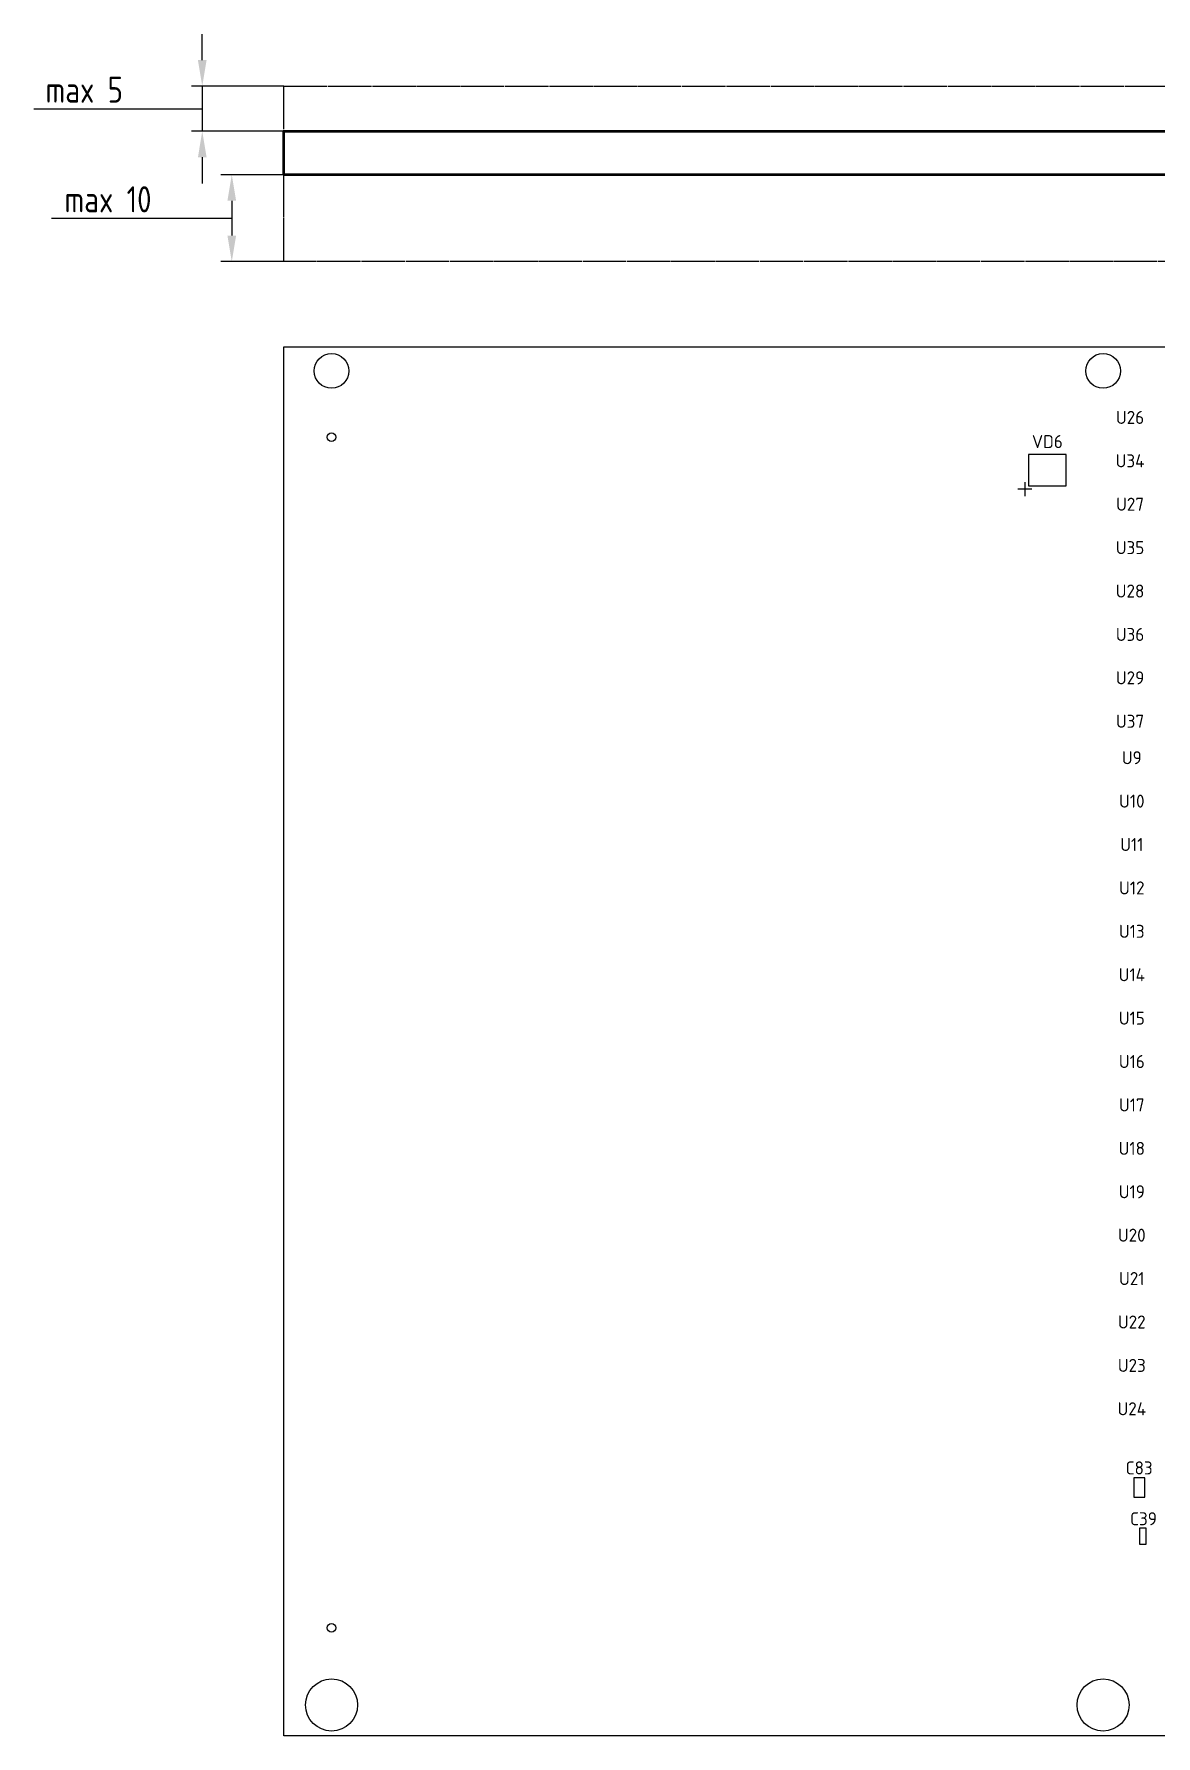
# Model space of a CAD drawing. Header units: millimetres. Extents: x -14 to 566, y -70 to 137.
# Drawn here: x 303.6 to 432.9, y -70.1 to 126 of the extents above; entities that cross this region are included whole.
import ezdxf
from ezdxf.enums import TextEntityAlignment as Align

# ---------------------------------------------------------------- set-up
doc = ezdxf.new("R2010")
doc.units = ezdxf.units.MM
doc.linetypes.add('Тип линии1', pattern=[10, 5, 0, 5])
for name, color, linetype in [('BG_OUTLINE', 7, 'Continuous'), ('PG_ASSEMBLY_BOTTOM', 7, 'Continuous'), ('PIN_BOTTOM', 7, 'Continuous'), ('RD_ASSEMBLY_BOTTOM', 7, 'Continuous'), ('РАЗМЕРЫ', 7, 'Continuous')]:
    doc.layers.add(name, color=color, linetype=linetype)
doc.styles.get("Standard").update_dxf_attribs({"font": 'txt.shx'})
doc.styles.add('ГОСТ 2.304', font='CS_Gost2304.shx')
doc.dimstyles.new('ЕСКД', dxfattribs={"dimscale": 0, "dimtxt": 3, "dimasz": 3, "dimexe": 1.25, "dimexo": 0, "dimtad": 1, "dimtoh": 1, "dimdec": 3, "dimrnd": 0.5, "dimtxsty": 'ГОСТ 2.304', "dimcen": 5, "dimadec": 3, "dimazin": 2, "dimtfac": 0.75, "dimtdec": 4, "dimtmove": 1, "dimatfit": 3, "dimfxl": 1, "dimtolj": 1, "dimarcsym": 0})

# ---------------------------------------------------------------- blocks, each defined once
blk = doc.blocks.new('*D427')
at = {"layer": 'Defpoints', "color": 0}
for p in [(332.4, 120), (323, 114.8), (332.4, 114.8)]:
    blk.add_point(p, dxfattribs=at)
at = {"layer": 'РАЗМЕРЫ', "color": 0, "lineweight": -2}
for p, q in [((323, 123), (323, 126)), ((332.4, 120), (321.75, 120)), ((323, 120), (323, 114.8)), ((303.61, 117.4), (315.19, 117.4)), ((315.19, 117.4), (323, 117.4)), ((332.4, 114.8), (321.75, 114.8)), ((323, 111.8), (323, 108.8))]:
    blk.add_line(p, q, dxfattribs=at)
at = {"layer": 'РАЗМЕРЫ', "color": 0}
for points in [[(322.5, 123), (323.5, 123), (323, 120)], [(323.5, 111.8), (322.5, 111.8), (323, 114.8)]]:
    blk.add_solid(points, dxfattribs=at)
at = {"layer": 'РАЗМЕРЫ', "color": 0, "ltscale": 100, "insert": (309.4, 119.59), "char_height": 3, "attachment_point": 5, "style": 'ГОСТ 2.304'}
blk.add_mtext('\\A1;max 5', dxfattribs=at)
blk = doc.blocks.new('*D428')
at = {"layer": 'Defpoints', "color": 0}
for p in [(332.4, 109.8), (326.4, 99.78), (332.4, 99.78)]:
    blk.add_point(p, dxfattribs=at)
at = {"layer": 'РАЗМЕРЫ', "color": 0, "lineweight": -2}
for p, q in [((332.4, 109.8), (325.15, 109.8)), ((326.4, 106.8), (326.4, 102.78)), ((305.63, 104.79), (318.65, 104.79)), ((318.65, 104.79), (326.4, 104.79)), ((332.4, 99.78), (325.15, 99.78))]:
    blk.add_line(p, q, dxfattribs=at)
at = {"layer": 'РАЗМЕРЫ', "color": 0}
for points in [[(326.9, 106.8), (325.9, 106.8), (326.4, 109.8)], [(325.9, 102.78), (326.9, 102.78), (326.4, 99.78)]]:
    blk.add_solid(points, dxfattribs=at)
at = {"layer": 'РАЗМЕРЫ', "color": 0, "ltscale": 100, "insert": (312.14, 106.96), "char_height": 3, "attachment_point": 5, "style": 'ГОСТ 2.304'}
blk.add_mtext('\\A1;max 10', dxfattribs=at)

msp = doc.modelspace()

# ---------------------------------------------------------------- linework, layer by layer
at = {"layer": 'BG_OUTLINE'}
for p, q in [((332.4, 89.9499), (565.65, 89.9499)), ((332.4, -70.0501), (332.4, 89.9499)), ((565.65, -70.0501), (332.4, -70.0501))]:
    msp.add_line(p, q, dxfattribs=at)
at = {"layer": 'BG_OUTLINE', "linetype": 'Тип линии1'}
msp.add_lwpolyline([(332.4, 120), (565.65, 120), (565.65, 99.7824), (332.4, 99.7824)], close=True, dxfattribs=at)
at = {"layer": 'BG_OUTLINE', "lineweight": 50}
msp.add_lwpolyline([(332.4, 114.8), (565.65, 114.8), (565.65, 109.8), (332.4, 109.8)], close=True, dxfattribs=at)
at = {"layer": 'PG_ASSEMBLY_BOTTOM'}
for p, q in [((418.218, 77.5819), (418.218, 73.9579)), ((422.542, 77.5819), (418.218, 77.5819)), ((422.542, 73.9579), (422.542, 77.5819)), ((418.58, 73.5699), (416.98, 73.5699)), ((417.78, 74.3699), (417.78, 72.7699)), ((418.218, 73.9579), (422.542, 73.9579)), ((431.605, -40.3051), (430.355, -40.3051)), ((430.355, -40.3051), (430.355, -42.5551)), ((431.605, -42.5551), (431.605, -40.3051)), ((430.355, -42.5551), (431.605, -42.5551)), ((431.78, -46.1051), (430.98, -46.1051)), ((430.98, -46.1051), (430.98, -47.9551)), ((431.78, -47.9551), (431.78, -46.1051)), ((430.98, -47.9551), (431.78, -47.9551))]:
    msp.add_line(p, q, dxfattribs=at)
at = {"layer": 'PIN_BOTTOM'}
for centre, radius in [((337.9, 87.1899), 2), ((426.8, 87.1899), 2), ((337.9, 79.5699), 0.5), ((337.9, -57.5901), 0.5), ((337.9, -66.4801), 3), ((426.8, -66.4801), 3)]:
    msp.add_circle(centre, radius, dxfattribs=at)

# ---------------------------------------------------------------- texts
at = {"layer": 'RD_ASSEMBLY_BOTTOM', "width": 0.916667}
for s, p in [('U26', (429.9117, 81.086)), ('VD6', (420.38, 78.3041)), ('U34', (429.9117, 76.086)), ('U27', (429.9117, 71.086)), ('U35', (429.9117, 66.086)), ('U28', (429.9117, 61.086)), ('U36', (429.9117, 56.086)), ('U29', (429.9117, 51.086)), ('U37', (429.9117, 46.086)), ('U9', (430.1117, 41.886)), ('U10', (430.1117, 36.886)), ('U11', (430.1117, 31.886)), ('U12', (430.1117, 26.886)), ('U13', (430.1117, 21.886)), ('U14', (430.1117, 16.886)), ('U15', (430.1117, 11.886)), ('U16', (430.1117, 6.886)), ('U17', (430.1117, 1.886)), ('U18', (430.1117, -3.114)), ('U19', (430.1117, -8.114)), ('U20', (430.1117, -13.114)), ('U21', (430.1117, -18.114)), ('U22', (430.1117, -23.114)), ('U23', (430.1117, -28.114)), ('U24', (430.1117, -33.114)), ('C83', (430.9565, -39.9234)), ('C39', (431.4567, -45.7795))]:
    msp.add_text(s, height=1.5, dxfattribs=at).set_placement(p, align=Align.CENTER)

# ---------------------------------------------------------------- dimensions: what is measured, and where the dimension line sits
at = {"layer": 'РАЗМЕРЫ'}
for base, p1, p2, picture, middle in [((323, 114.8), (332.4, 120), (332.4, 114.8), '*D427', (314.564, 119.5871)), ((326.4, 99.7824), (332.4, 109.8), (332.4, 99.7824), '*D428', (318.0261, 106.9628))]:
    dim = msp.add_linear_dim(base=base, p1=p1, p2=p2, angle=90, text='max <>', dimstyle='ЕСКД', override={"dimscale": 1, "dimlfac": 1, "dimtxsty": 'ГОСТ 2.304', "dimsah": 1, "dimtolj": 1}, dxfattribs=at)
    dim.commit()
    dim.dimension.update_dxf_attribs({"geometry": picture, "text_midpoint": middle})

doc.saveas('drawing.dxf')
